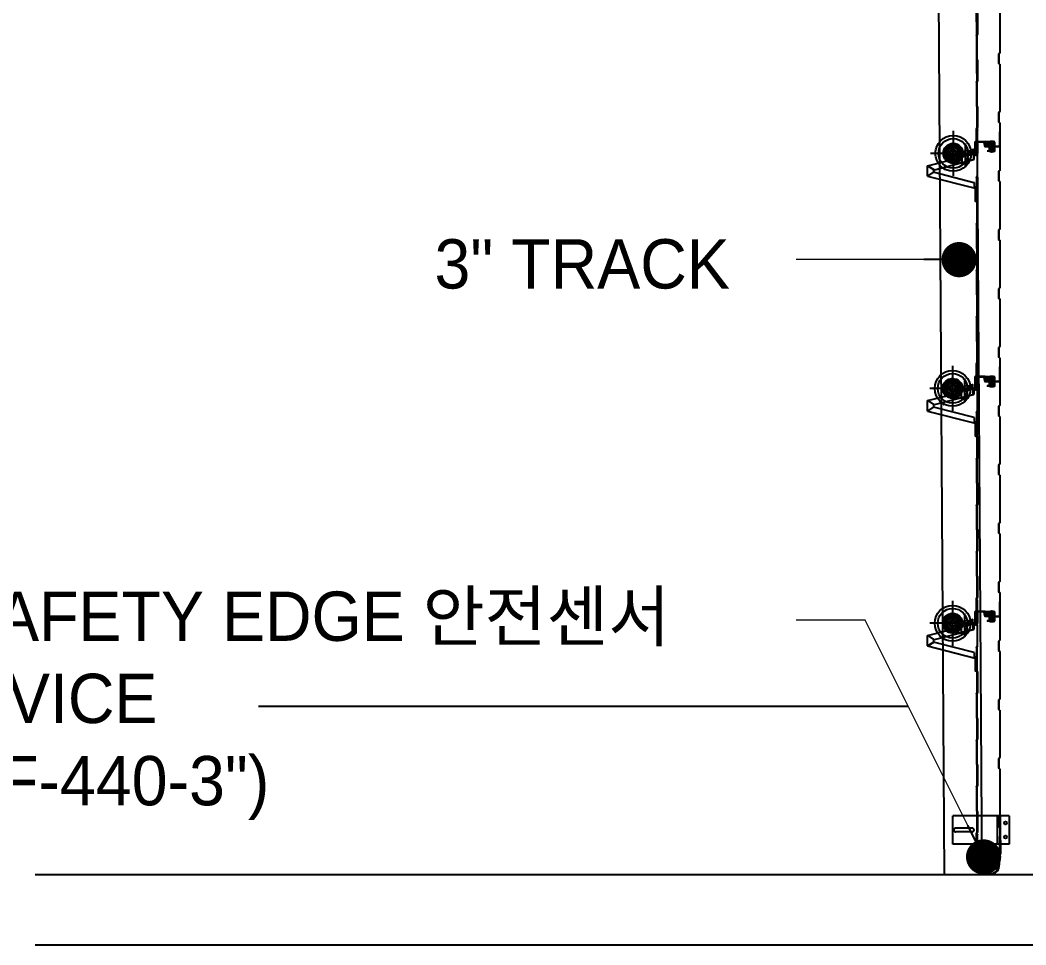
# Model space of a CAD drawing. Header units: millimetres. Extents: x 1448 to 104164, y -19509 to -89.
# Drawn here: x 90426 to 92567, y -10053 to -8084 of the extents above; entities that cross this region are included whole.
import ezdxf

# ---------------------------------------------------------------- set-up
doc = ezdxf.new("R2010")
doc.units = ezdxf.units.MM
doc.header["$LTSCALE"] = 60
doc.header["$MEASUREMENT"] = 0
doc.header["$PDSIZE"] = -10
for name, pattern in [('CEN', [62, 60, -1, 0, -1]), ('CONTIN', [0]), ('HID', [2.5, 1.5, -1])]:
    doc.linetypes.add(name, pattern=pattern)
doc.layers.get('0').update_dxf_attribs({"linetype": 'CONTINUOUS'})
doc.layers.get('Defpoints').update_dxf_attribs({"color": 171, "linetype": 'CONTINUOUS'})
for name, color, linetype in [('(주)하나기공-TEXT', 3, 'CONTINUOUS'), ('1', 1, 'CONTIN'), ('cen', 14, 'CONTINUOUS'), ('CON', 2, 'CONTINUOUS'), ('FIN', 6, 'CONTINUOUS'), ('PANEL', 9, 'CONTINUOUS'), ('WID', 7, 'CONTINUOUS')]:
    doc.layers.add(name, color=color, linetype=linetype)
doc.styles.add('0T-OUT', font='H2GTRE.TTF')
doc.dimstyles.new('MAIN', dxfattribs={"dimtxt": 1.5, "dimasz": 0.5, "dimexe": 1, "dimexo": 2, "dimgap": 1, "dimtad": 1, "dimdec": 0, "dimdsep": 46, "dimlunit": 6, "dimtxsty": '0T-OUT', "dimblk": 'DOT', "dimcen": 2.5, "dimdle": 2, "dimclrd": 256, "dimclre": 256, "dimclrt": 3, "dimadec": 0, "dimazin": 0, "dimtfac": 1, "dimtdec": 0, "dimtix": 1, "dimtmove": 2, "dimatfit": 3, "dimldrblk": 'DOT', "dimfxl": 1, "dimtvp": 1, "dimtolj": 1, "dimtzin": 0, "dimlwd": 0, "dimlwe": 0, "dimarcsym": 0})

# ---------------------------------------------------------------- blocks, each defined once
blk = doc.blocks.new('*X27')
at = {"color": 0}
for p, q in [((112.4, 374.8), (114.5, 376.8)), ((112.4, 374.9), (114.3, 376.8)), ((112.4, 375.1), (114.1, 376.8)), ((112.4, 375.2), (113.9, 376.8)), ((112.4, 375.4), (113.8, 376.8)), ((112.4, 375.6), (113.6, 376.8)), ((112.4, 375.8), (113.4, 376.8)), ((112.4, 376), (113.2, 376.8)), ((112.4, 376.1), (113.1, 376.8)), ((112.4, 376.3), (112.9, 376.8)), ((112.4, 376.5), (112.7, 376.8)), ((112.4, 376.7), (112.5, 376.8)), ((114.4, 374.8), (112.4, 376.8)), ((114.2, 374.8), (112.4, 376.6)), ((114, 374.8), (112.4, 376.4)), ((113.9, 374.8), (112.4, 376.2)), ((113.7, 374.8), (112.4, 376.1)), ((113.5, 374.8), (112.4, 375.9)), ((113.3, 374.8), (112.4, 375.7)), ((113.2, 374.8), (112.4, 375.5)), ((113, 374.8), (112.4, 375.3)), ((112.8, 374.8), (112.4, 375.2)), ((112.6, 374.8), (112.4, 375)), ((112.4, 374.8), (112.4, 374.8)), ((114.6, 374.8), (112.5, 376.8)), ((112.6, 374.8), (114.6, 376.8)), ((114.7, 374.8), (112.7, 376.8)), ((112.8, 374.8), (114.8, 376.8)), ((112.9, 374.8), (115, 376.8)), ((114.9, 374.8), (112.9, 376.8)), ((115.1, 374.8), (113, 376.8)), ((113.1, 374.8), (115.2, 376.8)), ((115.3, 374.8), (113.2, 376.8)), ((113.3, 374.8), (115.3, 376.8)), ((115.4, 374.8), (113.4, 376.8)), ((113.5, 374.8), (115.5, 376.8)), ((115.6, 374.8), (113.6, 376.8)), ((113.7, 374.8), (115.7, 376.8)), ((113.8, 374.8), (115.9, 376.8)), ((115.8, 374.8), (113.8, 376.8)), ((116, 374.8), (113.9, 376.8)), ((114, 374.8), (116.1, 376.8)), ((116.2, 374.8), (114.1, 376.8)), ((114.2, 374.8), (116.2, 376.8)), ((116.3, 374.8), (114.3, 376.8)), ((114.4, 374.8), (116.4, 376.8)), ((114.5, 374.8), (116.6, 376.8)), ((116.5, 374.8), (114.5, 376.8)), ((116.7, 374.8), (114.6, 376.8)), ((114.7, 374.8), (116.8, 376.8)), ((116.9, 374.8), (114.8, 376.8)), ((114.9, 374.8), (116.9, 376.8)), ((117, 374.8), (115, 376.8)), ((115.1, 374.8), (117.1, 376.8)), ((115.2, 374.8), (117.3, 376.8)), ((117.2, 374.8), (115.2, 376.8)), ((117.4, 374.8), (115.3, 376.8)), ((115.4, 374.8), (117.5, 376.8)), ((117.6, 374.8), (115.5, 376.8)), ((115.6, 374.8), (117.6, 376.8)), ((117.7, 374.8), (115.7, 376.8)), ((115.8, 374.8), (117.8, 376.8)), ((117.9, 374.8), (115.9, 376.8)), ((116, 374.8), (118, 376.8)), ((116.1, 374.8), (118.2, 376.8)), ((118.1, 374.8), (116.1, 376.8)), ((118.3, 374.8), (116.2, 376.8)), ((116.3, 374.8), (118.4, 376.8)), ((118.5, 374.8), (116.4, 376.8)), ((116.5, 374.8), (118.5, 376.8)), ((118.6, 374.8), (116.6, 376.8)), ((116.7, 374.8), (118.7, 376.8)), ((116.8, 374.8), (118.9, 376.8)), ((118.8, 374.8), (116.8, 376.8)), ((119, 374.8), (116.9, 376.8)), ((117, 374.8), (119.1, 376.8)), ((119.2, 374.8), (117.1, 376.8)), ((117.2, 374.8), (119.2, 376.8)), ((119.3, 374.8), (117.3, 376.8)), ((117.4, 374.8), (119.4, 376.8)), ((117.5, 374.8), (119.6, 376.8)), ((119.5, 374.8), (117.5, 376.8)), ((119.7, 374.8), (117.6, 376.8)), ((117.7, 374.8), (119.8, 376.8)), ((119.9, 374.8), (117.8, 376.8)), ((117.9, 374.8), (119.9, 376.8)), ((120, 374.8), (118, 376.8)), ((118.1, 374.8), (120.1, 376.8)), ((118.2, 374.8), (120.3, 376.8)), ((120.2, 374.8), (118.2, 376.8)), ((120.4, 374.8), (118.3, 376.8)), ((118.4, 374.8), (120.5, 376.8)), ((120.6, 374.8), (118.5, 376.8)), ((118.6, 374.8), (120.7, 376.8)), ((120.8, 374.8), (118.7, 376.8)), ((118.8, 374.8), (120.8, 376.8)), ((120.9, 374.8), (118.9, 376.8)), ((119, 374.8), (121, 376.8)), ((119.1, 374.8), (121.2, 376.8)), ((121.1, 374.8), (119.1, 376.8)), ((121.3, 374.8), (119.2, 376.8)), ((119.3, 374.8), (121.4, 376.8)), ((121.5, 374.8), (119.4, 376.8)), ((119.5, 374.8), (121.5, 376.8)), ((121.6, 374.8), (119.6, 376.8)), ((119.7, 374.8), (121.7, 376.8)), ((119.8, 374.8), (121.9, 376.8)), ((121.8, 374.8), (119.8, 376.8)), ((122, 374.8), (119.9, 376.8)), ((120, 374.8), (122.1, 376.8)), ((122.2, 374.8), (120.1, 376.8)), ((120.2, 374.8), (122.2, 376.8)), ((122.3, 374.8), (120.3, 376.8)), ((120.4, 374.8), (122.4, 376.8)), ((120.5, 374.8), (122.6, 376.8)), ((122.5, 374.8), (120.5, 376.8)), ((122.7, 374.8), (120.6, 376.8)), ((120.7, 374.8), (122.8, 376.8)), ((122.9, 374.8), (120.8, 376.8)), ((120.9, 374.8), (123, 376.8)), ((123.1, 374.8), (121, 376.8)), ((121.1, 374.8), (123.1, 376.8)), ((123.2, 374.8), (121.2, 376.8)), ((121.3, 374.8), (123.3, 376.8)), ((121.4, 374.8), (123.5, 376.8)), ((123.4, 374.8), (121.4, 376.8)), ((123.6, 374.8), (121.5, 376.8)), ((121.6, 374.8), (123.7, 376.8)), ((123.8, 374.8), (121.7, 376.8)), ((121.8, 374.8), (123.8, 376.8)), ((123.9, 374.8), (121.9, 376.8)), ((122, 374.8), (124, 376.8)), ((122.1, 374.8), (124.2, 376.8)), ((124.1, 374.8), (122.1, 376.8)), ((124.3, 374.8), (122.2, 376.8)), ((122.3, 374.8), (124.4, 376.8)), ((124.5, 374.8), (122.4, 376.8)), ((122.5, 374.8), (124.5, 376.8)), ((124.6, 374.8), (122.6, 376.8)), ((122.7, 374.8), (124.7, 376.8)), ((122.8, 374.8), (124.9, 376.8)), ((124.8, 374.8), (122.8, 376.8)), ((125, 374.8), (122.9, 376.8)), ((123, 374.8), (125.1, 376.8)), ((125.2, 374.8), (123.1, 376.8)), ((123.2, 374.8), (125.2, 376.8)), ((125.3, 374.8), (123.3, 376.8)), ((123.4, 374.8), (125.4, 376.8)), ((125.5, 374.8), (123.5, 376.8)), ((123.6, 374.8), (125.6, 376.8)), ((123.7, 374.8), (125.8, 376.8)), ((125.7, 374.8), (123.7, 376.8)), ((125.9, 374.8), (123.8, 376.8)), ((123.9, 374.8), (126, 376.8)), ((126.1, 374.8), (124, 376.8)), ((124.1, 374.8), (126.1, 376.8)), ((126.2, 374.8), (124.2, 376.8)), ((124.3, 374.8), (126.3, 376.8)), ((124.4, 374.8), (126.5, 376.8)), ((126.4, 374.8), (124.4, 376.8)), ((126.6, 374.8), (124.5, 376.8)), ((124.6, 374.8), (126.7, 376.8)), ((126.8, 374.8), (124.7, 376.8)), ((124.8, 374.8), (126.8, 376.8)), ((126.9, 374.8), (124.9, 376.8)), ((125, 374.8), (127, 376.8)), ((125.1, 374.8), (127.2, 376.8)), ((127.1, 374.8), (125.1, 376.8)), ((127.3, 374.8), (125.2, 376.8)), ((125.3, 374.8), (127.4, 376.8)), ((127.5, 374.8), (125.4, 376.8)), ((125.5, 374.8), (127.5, 376.8)), ((127.6, 374.8), (125.6, 376.8)), ((125.7, 374.8), (127.7, 376.8)), ((127.8, 374.8), (125.8, 376.8)), ((125.9, 374.8), (127.9, 376.8)), ((126, 374.8), (128.1, 376.8)), ((128, 374.8), (126, 376.8)), ((128.2, 374.8), (126.1, 376.8)), ((126.2, 374.8), (128.3, 376.8)), ((128.4, 374.8), (126.3, 376.8)), ((126.4, 374.8), (128.4, 376.8)), ((128.5, 374.8), (126.5, 376.8)), ((126.6, 374.8), (128.6, 376.8)), ((126.7, 374.8), (128.8, 376.8)), ((128.7, 374.8), (126.7, 376.8)), ((128.9, 374.8), (126.8, 376.8)), ((126.9, 374.8), (129, 376.8)), ((129.1, 374.8), (127, 376.8)), ((127.1, 374.8), (129.1, 376.8)), ((129.2, 374.8), (127.2, 376.8)), ((127.3, 374.8), (129.3, 376.8)), ((127.4, 374.8), (129.5, 376.8)), ((129.4, 374.8), (127.4, 376.8)), ((129.6, 374.8), (127.5, 376.8)), ((127.6, 374.8), (129.7, 376.8)), ((129.8, 374.8), (127.7, 376.8)), ((127.8, 374.8), (129.8, 376.8)), ((129.9, 374.8), (127.9, 376.8)), ((128, 374.8), (130, 376.8)), ((128.1, 374.8), (130.2, 376.8)), ((130.1, 374.8), (128.1, 376.8)), ((130.3, 374.8), (128.2, 376.8)), ((128.3, 374.8), (130.4, 376.8)), ((130.5, 374.8), (128.4, 376.8)), ((128.5, 374.8), (130.6, 376.8)), ((130.7, 374.8), (128.6, 376.8)), ((128.7, 374.8), (130.7, 376.8)), ((130.8, 374.8), (128.8, 376.8)), ((128.9, 374.8), (130.9, 376.8)), ((129, 374.8), (131.1, 376.8)), ((131, 374.8), (129, 376.8)), ((131.2, 374.8), (129.1, 376.8)), ((129.2, 374.8), (131.3, 376.8)), ((131.4, 374.8), (129.3, 376.8)), ((129.4, 374.8), (131.4, 376.8)), ((131.5, 374.8), (129.5, 376.8)), ((129.6, 374.8), (131.6, 376.8)), ((129.7, 374.8), (131.8, 376.8)), ((131.7, 374.8), (129.7, 376.8)), ((131.9, 374.8), (129.8, 376.8)), ((129.9, 374.8), (132, 376.8)), ((132.1, 374.8), (130, 376.8)), ((130.1, 374.8), (132.1, 376.8)), ((132.2, 374.8), (130.2, 376.8)), ((130.3, 374.8), (132.3, 376.8)), ((130.4, 374.8), (132.5, 376.8)), ((132.4, 374.8), (130.4, 376.8)), ((132.6, 374.8), (130.5, 376.8)), ((130.6, 374.8), (132.7, 376.8)), ((132.8, 374.8), (130.7, 376.8)), ((130.8, 374.8), (132.9, 376.8)), ((133, 374.8), (130.9, 376.8)), ((131, 374.8), (133, 376.8)), ((133.1, 374.8), (131.1, 376.8)), ((131.2, 374.8), (133.2, 376.8)), ((131.3, 374.8), (133.4, 376.8)), ((133.3, 374.8), (131.3, 376.8)), ((133.5, 374.8), (131.4, 376.8)), ((131.5, 374.8), (133.6, 376.8)), ((133.7, 374.8), (131.6, 376.8)), ((131.7, 374.8), (133.7, 376.8)), ((133.8, 374.8), (131.8, 376.8)), ((131.9, 374.8), (133.9, 376.8)), ((132, 374.8), (134.1, 376.8)), ((134, 374.8), (132, 376.8)), ((134.2, 374.8), (132.1, 376.8)), ((132.2, 374.8), (134.3, 376.8)), ((134.4, 374.8), (132.3, 376.8)), ((132.4, 374.8), (134.4, 376.8)), ((134.5, 374.8), (132.5, 376.8)), ((132.6, 374.8), (134.6, 376.8)), ((132.7, 374.8), (134.8, 376.8)), ((134.7, 374.8), (132.7, 376.8)), ((134.9, 374.8), (132.8, 376.8)), ((132.9, 374.8), (135, 376.8)), ((135.1, 374.8), (133, 376.8)), ((133.1, 374.8), (135.1, 376.8)), ((135.2, 374.8), (133.2, 376.8)), ((133.3, 374.8), (135.3, 376.8)), ((135.4, 374.8), (133.4, 376.8)), ((133.5, 374.8), (135.5, 376.8)), ((133.6, 374.8), (135.7, 376.8)), ((135.6, 374.8), (133.6, 376.8)), ((135.8, 374.8), (133.7, 376.8)), ((133.8, 374.8), (135.9, 376.8)), ((136, 374.8), (133.9, 376.8)), ((134, 374.8), (136, 376.8)), ((136.1, 374.8), (134.1, 376.8)), ((134.2, 374.8), (136.2, 376.8)), ((134.3, 374.8), (136.4, 376.8)), ((136.3, 374.8), (134.3, 376.8)), ((136.5, 374.8), (134.4, 376.8)), ((134.5, 374.8), (136.6, 376.8)), ((136.7, 374.8), (134.6, 376.8)), ((134.7, 374.8), (136.7, 376.8)), ((136.8, 374.8), (134.8, 376.8)), ((134.9, 374.8), (136.9, 376.8)), ((136.9, 374.9), (135, 376.8)), ((135, 374.8), (136.9, 376.6)), ((136.9, 375.1), (135.1, 376.8)), ((135.2, 374.8), (136.9, 376.4)), ((136.9, 375.2), (135.3, 376.8)), ((135.4, 374.8), (136.9, 376.2)), ((136.9, 375.4), (135.5, 376.8)), ((135.6, 374.8), (136.9, 376.1)), ((136.9, 375.6), (135.7, 376.8)), ((135.8, 374.8), (136.9, 375.9)), ((136.9, 375.8), (135.9, 376.8)), ((135.9, 374.8), (136.9, 375.7)), ((136.9, 375.9), (136, 376.8)), ((136.1, 374.8), (136.9, 375.5)), ((136.9, 376.1), (136.2, 376.8)), ((136.3, 374.8), (136.9, 375.4)), ((136.9, 376.3), (136.4, 376.8)), ((136.5, 374.8), (136.9, 375.2)), ((136.9, 376.5), (136.6, 376.8)), ((136.6, 374.8), (136.9, 375)), ((136.9, 376.7), (136.7, 376.8)), ((136.8, 374.8), (136.9, 374.8))]:
    blk.add_line(p, q, dxfattribs=at)
blk = doc.blocks.new('*X26')
at = {"color": 0}
for p, q in [((586.9, 374.9), (588.8, 376.8)), ((586.9, 375.1), (588.6, 376.8)), ((586.9, 375.3), (588.4, 376.8)), ((586.9, 375.5), (588.2, 376.8)), ((586.9, 375.6), (588.1, 376.8)), ((586.9, 375.8), (587.9, 376.8)), ((586.9, 376), (587.7, 376.8)), ((586.9, 376.2), (587.5, 376.8)), ((586.9, 376.3), (587.3, 376.8)), ((586.9, 376.5), (587.2, 376.8)), ((586.9, 376.7), (587, 376.8)), ((588.9, 374.8), (586.9, 376.7)), ((588.7, 374.8), (586.9, 376.6)), ((588.5, 374.8), (586.9, 376.4)), ((588.3, 374.8), (586.9, 376.2)), ((588.2, 374.8), (586.9, 376)), ((588, 374.8), (586.9, 375.8)), ((587.8, 374.8), (586.9, 375.7)), ((587.6, 374.8), (586.9, 375.5)), ((587.4, 374.8), (586.9, 375.3)), ((587.3, 374.8), (586.9, 375.1)), ((587.1, 374.8), (586.9, 375)), ((586.9, 374.8), (586.9, 374.8)), ((589, 374.8), (587, 376.8)), ((587.1, 374.8), (589.1, 376.8)), ((587.2, 374.8), (589.3, 376.8)), ((589.2, 374.8), (587.2, 376.8)), ((589.4, 374.8), (587.3, 376.8)), ((587.4, 374.8), (589.5, 376.8)), ((589.6, 374.8), (587.5, 376.8)), ((587.6, 374.8), (589.6, 376.8)), ((589.7, 374.8), (587.7, 376.8)), ((587.8, 374.8), (589.8, 376.8)), ((587.9, 374.8), (590, 376.8)), ((589.9, 374.8), (587.9, 376.8)), ((590.1, 374.8), (588, 376.8)), ((588.1, 374.8), (590.2, 376.8)), ((590.3, 374.8), (588.2, 376.8)), ((588.3, 374.8), (590.3, 376.8)), ((590.4, 374.8), (588.4, 376.8)), ((588.5, 374.8), (590.5, 376.8)), ((590.6, 374.8), (588.6, 376.8)), ((588.7, 374.8), (590.7, 376.8)), ((588.8, 374.8), (590.9, 376.8)), ((590.8, 374.8), (588.8, 376.8)), ((591, 374.8), (588.9, 376.8)), ((589, 374.8), (591.1, 376.8)), ((591.2, 374.8), (589.1, 376.8)), ((589.2, 374.8), (591.2, 376.8)), ((591.3, 374.8), (589.3, 376.8)), ((589.4, 374.8), (591.4, 376.8)), ((589.5, 374.8), (591.6, 376.8)), ((591.5, 374.8), (589.5, 376.8)), ((591.7, 374.8), (589.6, 376.8)), ((589.7, 374.8), (591.8, 376.8)), ((591.9, 374.8), (589.8, 376.8)), ((589.9, 374.8), (591.9, 376.8)), ((592, 374.8), (590, 376.8)), ((590.1, 374.8), (592.1, 376.8)), ((590.2, 374.8), (592.3, 376.8)), ((592.2, 374.8), (590.2, 376.8)), ((592.4, 374.8), (590.3, 376.8)), ((590.4, 374.8), (592.5, 376.8)), ((592.6, 374.8), (590.5, 376.8)), ((590.6, 374.8), (592.6, 376.8)), ((592.7, 374.8), (590.7, 376.8)), ((590.8, 374.8), (592.8, 376.8)), ((592.9, 374.8), (590.9, 376.8)), ((591, 374.8), (593, 376.8)), ((591.1, 374.8), (593.2, 376.8)), ((593.1, 374.8), (591.1, 376.8)), ((593.3, 374.8), (591.2, 376.8)), ((591.3, 374.8), (593.4, 376.8)), ((593.5, 374.8), (591.4, 376.8)), ((591.5, 374.8), (593.5, 376.8)), ((593.6, 374.8), (591.6, 376.8)), ((591.7, 374.8), (593.7, 376.8)), ((591.8, 374.8), (593.9, 376.8)), ((593.8, 374.8), (591.8, 376.8)), ((594, 374.8), (591.9, 376.8)), ((592, 374.8), (594.1, 376.8)), ((594.2, 374.8), (592.1, 376.8)), ((592.2, 374.8), (594.2, 376.8)), ((594.3, 374.8), (592.3, 376.8)), ((592.4, 374.8), (594.4, 376.8)), ((592.5, 374.8), (594.6, 376.8)), ((594.5, 374.8), (592.5, 376.8)), ((594.7, 374.8), (592.6, 376.8)), ((592.7, 374.8), (594.8, 376.8)), ((594.9, 374.8), (592.8, 376.8)), ((592.9, 374.8), (594.9, 376.8)), ((595, 374.8), (593, 376.8)), ((593.1, 374.8), (595.1, 376.8)), ((593.2, 374.8), (595.3, 376.8)), ((595.2, 374.8), (593.2, 376.8)), ((595.4, 374.8), (593.3, 376.8)), ((593.4, 374.8), (595.5, 376.8)), ((595.6, 374.8), (593.5, 376.8)), ((593.6, 374.8), (595.7, 376.8)), ((595.8, 374.8), (593.7, 376.8)), ((593.8, 374.8), (595.8, 376.8)), ((595.9, 374.8), (593.9, 376.8)), ((594, 374.8), (596, 376.8)), ((594.1, 374.8), (596.2, 376.8)), ((596.1, 374.8), (594.1, 376.8)), ((596.3, 374.8), (594.2, 376.8)), ((594.3, 374.8), (596.4, 376.8)), ((596.5, 374.8), (594.4, 376.8)), ((594.5, 374.8), (596.5, 376.8)), ((596.6, 374.8), (594.6, 376.8)), ((594.7, 374.8), (596.7, 376.8)), ((594.8, 374.8), (596.9, 376.8)), ((596.8, 374.8), (594.8, 376.8)), ((597, 374.8), (594.9, 376.8)), ((595, 374.8), (597.1, 376.8)), ((597.2, 374.8), (595.1, 376.8)), ((595.2, 374.8), (597.2, 376.8)), ((597.3, 374.8), (595.3, 376.8)), ((595.4, 374.8), (597.4, 376.8)), ((595.5, 374.8), (597.6, 376.8)), ((597.5, 374.8), (595.5, 376.8)), ((597.7, 374.8), (595.6, 376.8)), ((595.7, 374.8), (597.8, 376.8)), ((597.9, 374.8), (595.8, 376.8)), ((595.9, 374.8), (598, 376.8)), ((598, 374.8), (596, 376.8)), ((596.1, 374.8), (598.1, 376.8)), ((598.2, 374.8), (596.2, 376.8)), ((596.3, 374.8), (598.3, 376.8)), ((596.4, 374.8), (598.5, 376.8)), ((598.4, 374.8), (596.4, 376.8)), ((598.6, 374.8), (596.5, 376.8)), ((596.6, 374.8), (598.7, 376.8)), ((598.8, 374.8), (596.7, 376.8)), ((596.8, 374.8), (598.8, 376.8)), ((598.9, 374.8), (596.9, 376.8)), ((597, 374.8), (599, 376.8)), ((597.1, 374.8), (599.2, 376.8)), ((599.1, 374.8), (597.1, 376.8)), ((599.3, 374.8), (597.2, 376.8)), ((597.3, 374.8), (599.4, 376.8)), ((599.5, 374.8), (597.4, 376.8)), ((597.5, 374.8), (599.5, 376.8)), ((599.6, 374.8), (597.6, 376.8)), ((597.7, 374.8), (599.7, 376.8)), ((597.8, 374.8), (599.9, 376.8)), ((599.8, 374.8), (597.8, 376.8)), ((600, 374.8), (597.9, 376.8)), ((598, 374.8), (600.1, 376.8)), ((600.2, 374.8), (598.1, 376.8)), ((598.2, 374.8), (600.2, 376.8)), ((600.3, 374.8), (598.3, 376.8)), ((598.4, 374.8), (600.4, 376.8)), ((600.5, 374.8), (598.5, 376.8)), ((598.6, 374.8), (600.6, 376.8)), ((598.7, 374.8), (600.8, 376.8)), ((600.7, 374.8), (598.7, 376.8)), ((600.9, 374.8), (598.8, 376.8)), ((598.9, 374.8), (601, 376.8)), ((601.1, 374.8), (599, 376.8)), ((599.1, 374.8), (601.1, 376.8)), ((601.2, 374.8), (599.2, 376.8)), ((599.3, 374.8), (601.3, 376.8)), ((599.4, 374.8), (601.5, 376.8)), ((601.4, 374.8), (599.4, 376.8)), ((601.6, 374.8), (599.5, 376.8)), ((599.6, 374.8), (601.7, 376.8)), ((601.8, 374.8), (599.7, 376.8)), ((599.8, 374.8), (601.8, 376.8)), ((601.9, 374.8), (599.9, 376.8)), ((600, 374.8), (602, 376.8)), ((600.1, 374.8), (602.2, 376.8)), ((602.1, 374.8), (600.1, 376.8)), ((602.3, 374.8), (600.2, 376.8)), ((600.3, 374.8), (602.4, 376.8)), ((602.5, 374.8), (600.4, 376.8)), ((600.5, 374.8), (602.5, 376.8)), ((602.6, 374.8), (600.6, 376.8)), ((600.7, 374.8), (602.7, 376.8)), ((600.8, 374.8), (602.9, 376.8)), ((602.8, 374.8), (600.8, 376.8)), ((603, 374.8), (600.9, 376.8)), ((601, 374.8), (603.1, 376.8)), ((603.2, 374.8), (601.1, 376.8)), ((601.2, 374.8), (603.3, 376.8)), ((603.4, 374.8), (601.3, 376.8)), ((601.4, 374.8), (603.4, 376.8)), ((603.5, 374.8), (601.5, 376.8)), ((601.6, 374.8), (603.6, 376.8)), ((601.7, 374.8), (603.8, 376.8)), ((603.7, 374.8), (601.7, 376.8)), ((603.9, 374.8), (601.8, 376.8)), ((601.9, 374.8), (604, 376.8)), ((604.1, 374.8), (602, 376.8)), ((602.1, 374.8), (604.1, 376.8)), ((604.2, 374.8), (602.2, 376.8)), ((602.3, 374.8), (604.3, 376.8)), ((602.4, 374.8), (604.5, 376.8)), ((604.4, 374.8), (602.4, 376.8)), ((604.6, 374.8), (602.5, 376.8)), ((602.6, 374.8), (604.7, 376.8)), ((604.8, 374.8), (602.7, 376.8)), ((602.8, 374.8), (604.8, 376.8)), ((604.9, 374.8), (602.9, 376.8)), ((603, 374.8), (605, 376.8)), ((603.1, 374.8), (605.2, 376.8)), ((605.1, 374.8), (603.1, 376.8)), ((605.3, 374.8), (603.2, 376.8)), ((603.3, 374.8), (605.4, 376.8)), ((605.5, 374.8), (603.4, 376.8)), ((603.5, 374.8), (605.6, 376.8)), ((605.7, 374.8), (603.6, 376.8)), ((603.7, 374.8), (605.7, 376.8)), ((605.8, 374.8), (603.8, 376.8)), ((603.9, 374.8), (605.9, 376.8)), ((604, 374.8), (606.1, 376.8)), ((606, 374.8), (604, 376.8)), ((606.2, 374.8), (604.1, 376.8)), ((604.2, 374.8), (606.3, 376.8)), ((606.4, 374.8), (604.3, 376.8)), ((604.4, 374.8), (606.4, 376.8)), ((606.5, 374.8), (604.5, 376.8)), ((604.6, 374.8), (606.6, 376.8)), ((604.7, 374.8), (606.8, 376.8)), ((606.7, 374.8), (604.7, 376.8)), ((606.9, 374.8), (604.8, 376.8)), ((604.9, 374.8), (607, 376.8)), ((607.1, 374.8), (605, 376.8)), ((605.1, 374.8), (607.1, 376.8)), ((607.2, 374.8), (605.2, 376.8)), ((605.3, 374.8), (607.3, 376.8)), ((605.4, 374.8), (607.5, 376.8)), ((607.4, 374.8), (605.4, 376.8)), ((607.6, 374.8), (605.5, 376.8)), ((605.6, 374.8), (607.7, 376.8)), ((607.8, 374.8), (605.7, 376.8)), ((605.8, 374.8), (607.8, 376.8)), ((607.9, 374.8), (605.9, 376.8)), ((606, 374.8), (608, 376.8)), ((608.1, 374.8), (606.1, 376.8)), ((606.2, 374.8), (608.2, 376.8)), ((606.3, 374.8), (608.4, 376.8)), ((608.3, 374.8), (606.3, 376.8)), ((608.5, 374.8), (606.4, 376.8)), ((606.5, 374.8), (608.6, 376.8)), ((608.7, 374.8), (606.6, 376.8)), ((606.7, 374.8), (608.7, 376.8)), ((608.8, 374.8), (606.8, 376.8)), ((606.9, 374.8), (608.9, 376.8)), ((607, 374.8), (609.1, 376.8)), ((609, 374.8), (607, 376.8)), ((609.2, 374.8), (607.1, 376.8)), ((607.2, 374.8), (609.3, 376.8)), ((609.4, 374.8), (607.3, 376.8)), ((607.4, 374.8), (609.4, 376.8)), ((609.5, 374.8), (607.5, 376.8)), ((607.6, 374.8), (609.6, 376.8)), ((607.7, 374.8), (609.8, 376.8)), ((609.7, 374.8), (607.7, 376.8)), ((609.9, 374.8), (607.8, 376.8)), ((607.9, 374.8), (610, 376.8)), ((610.1, 374.8), (608, 376.8)), ((608.1, 374.8), (610.1, 376.8)), ((610.2, 374.8), (608.2, 376.8)), ((608.3, 374.8), (610.3, 376.8)), ((610.4, 374.8), (608.4, 376.8)), ((608.5, 374.8), (610.5, 376.8)), ((608.6, 374.8), (610.7, 376.8)), ((610.6, 374.8), (608.6, 376.8)), ((610.8, 374.8), (608.7, 376.8)), ((608.8, 374.8), (610.9, 376.8)), ((611, 374.8), (608.9, 376.8)), ((609, 374.8), (611, 376.8)), ((611.1, 374.8), (609.1, 376.8)), ((609.2, 374.8), (611.2, 376.8)), ((611.3, 374.8), (609.3, 376.8)), ((611.4, 374.9), (609.4, 376.8)), ((609.5, 374.8), (611.4, 376.6)), ((611.4, 375), (609.6, 376.8)), ((609.7, 374.8), (611.4, 376.4)), ((611.4, 375.2), (609.8, 376.8)), ((609.9, 374.8), (611.4, 376.3)), ((611.4, 375.4), (610, 376.8)), ((610, 374.8), (611.4, 376.1)), ((611.4, 375.6), (610.1, 376.8)), ((610.2, 374.8), (611.4, 375.9)), ((611.4, 375.7), (610.3, 376.8)), ((610.4, 374.8), (611.4, 375.7)), ((611.4, 375.9), (610.5, 376.8)), ((610.6, 374.8), (611.4, 375.6)), ((611.4, 376.1), (610.7, 376.8)), ((610.7, 374.8), (611.4, 375.4)), ((611.4, 376.3), (610.8, 376.8)), ((610.9, 374.8), (611.4, 375.2)), ((611.4, 376.4), (611, 376.8)), ((611.1, 374.8), (611.4, 375)), ((611.4, 376.6), (611.2, 376.8)), ((611.3, 374.8), (611.4, 374.9))]:
    blk.add_line(p, q, dxfattribs=at)
blk = doc.blocks.new('OHD-550-S')
at = {"ltscale": 0.3}
h = blk.add_hatch(color=256, dxfattribs=at)
h.paths.add_polyline_path([(-7.8, -10), (-7.3, -10), (-7.3, -10.5, -0.183952), (-18.3, -10.5), (-18.3, -10), (-17.8, -10), (-17.8, 0), (-18.3, 0, -0.183952), (-7.3, 0), (-7.8, 0)])
h.paths.add_polyline_path([(-9.8, -4), (-9.8, -1.5, 0.353166), (-10, -1.3, 0.106822), (-15.7, -1.3, 0.353165), (-15.8, -1.5), (-15.8, -4, 0.414214), (-15.6, -4.2), (-10, -4.2, 0.414214)], flags=16)
h.paths.add_polyline_path([(-10, -6.2), (-15.6, -6.2, 0.414214), (-15.8, -6.4), (-15.8, -9, 0.353167), (-15.7, -9.2, 0.106822), (-10, -9.2, 0.353167), (-9.8, -9), (-9.8, -6.4, 0.414214)], flags=16)
h = blk.add_hatch(color=256, dxfattribs=at)
h.paths.add_polyline_path([(-7.8, -500), (-7.3, -500, -0.183952), (-18.3, -500), (-17.8, -500), (-17.8, -490), (-18.3, -490), (-18.3, -489.5, -0.183952), (-7.3, -489.5), (-7.3, -490), (-7.8, -490)])
h.paths.add_polyline_path([(-9.8, -495.9, 0.414214), (-10, -495.8), (-15.6, -495.8, 0.414214), (-15.8, -495.9), (-15.8, -498.5, 0.353166), (-15.7, -498.7, 0.106822), (-10, -498.7, 0.353167), (-9.8, -498.5)], flags=16)
h.paths.add_polyline_path([(-9.8, -493.5), (-9.8, -491, 0.353166), (-10, -490.8, 0.106822), (-15.7, -490.8, 0.353167), (-15.8, -491), (-15.8, -493.5, 0.414214), (-15.6, -493.8), (-10, -493.8, 0.414214)], flags=16)
h = blk.add_hatch(color=256, dxfattribs=at)
h.paths.add_polyline_path([(-4.5, -491), (-3.6, -490.9), (1.6, -491.4, -0.151824), (3.1, -492.7, -0.386669), (2.9, -496.4, -0.178134), (1.2, -496.4, -0.298755), (0.8, -492.4, 0.584984), (0.6, -492), (-2.2, -491.8, 0.709673), (-2.3, -492, -1.396457), (-7.3, -494.2), (-7.3, -493.7, -0.389014)])
h.paths.add_polyline_path([(1.6, -495.9, -0.329487), (1.6, -492.2, -0.09197), (2.6, -493, -0.386814), (2.5, -495.9, -0.102245)], flags=16)
for p, q in [((-17.8, -10), (-17.8, 0)), ((-17.8, 0), (-17.8, -10)), ((-17.8, 0), (-17.8, -10)), ((-17.8, -10), (-17.8, 0)), ((-7.8, -10), (-7.8, 0)), ((-7.8, 0), (-7.8, -10)), ((-7.8, 0), (-7.8, -10)), ((-7.8, -10), (-7.8, 0)), ((17.6, 9.5), (17.6, -15)), ((-17.8, -10), (-18.3, -10)), ((-17.8, -8), (-17.8, -2)), ((-7.8, -8), (-7.8, -2)), ((17.6, -15), (19.7, -15)), ((-29.8, -500), (-29.8, -468.8)), ((17.6, -489), (17.6, -464.5)), ((17.6, -464.5), (19.7, -464.5)), ((-18.3, -499.5), (-18.3, -490)), ((-17.8, -490), (-18.3, -490)), ((-17.8, -490), (-18.3, -490)), ((-17.8, -490), (-17.8, -500)), ((-17.8, -499), (-17.8, -490)), ((-17.8, -490), (-17.8, -499)), ((-17.8, -490), (-17.8, -499)), ((-17.8, -499), (-17.8, -490)), ((-17.8, -498), (-17.8, -492)), ((-7.8, -500), (-7.8, -490)), ((-7.8, -498), (-7.8, -492))]:
    blk.add_line(p, q)
at = {"layer": 'Defpoints', "color": 0, "linetype": 'ByBlock'}
for p in [(20.2, -170), (22.2, -170)]:
    blk.add_point(p, dxfattribs=at)
at = {"layer": 'PANEL'}
for p, q in [((-29.8, 0), (-29.8, -50.6)), ((-29.8, 0), (-17.8, 0)), ((-7.8, 0), (2.2, 0)), ((4.2, 10), (2.2, 0)), ((4.6, 9.5), (2.6, -0.5)), ((4.2, 10), (20.2, 10)), ((4.6, 9.5), (19.7, 9.5)), ((19.7, 9.5), (19.7, -17.2)), ((20.2, 10), (20.2, -17.5)), ((-29.3, -0.5), (-29.3, -50.2)), ((-29.3, -0.5), (-18.3, -0.5)), ((-18.3, -0.5), (-18.3, -10)), ((-7.8, -10), (-2.8, -10)), ((-7.3, -0.5), (2.6, -0.5)), ((-7.3, -0.5), (-7.3, -9.5)), ((-7.3, -9.5), (-2.8, -9.5)), ((-2.8, -9.5), (-2.8, -10)), ((19.7, -17.2), (18.2, -20.4)), ((18.2, -63.6), (18.2, -20.4)), ((20.2, -17.6), (18.7, -20.8)), ((18.7, -20.8), (18.7, -63.2)), ((-29.8, -50.6), (-27.3, -52.8)), ((-29.3, -50.2), (-26.8, -52.5)), ((-27.3, -52.8), (-27.3, -72.2)), ((-26.8, -52.5), (-26.8, -72.5)), ((19.7, -67.1), (18.2, -63.6)), ((20.2, -66.8), (18.7, -63.2)), ((-29.8, -74.4), (-27.3, -72.2)), ((-29.8, -74.4), (-29.8, -175.6)), ((-29.3, -74.8), (-26.8, -72.5)), ((-29.3, -74.8), (-29.3, -175.2)), ((19.7, -67.1), (19.7, -115.9)), ((20.2, -66.8), (20.2, -116.2)), ((19.7, -115.9), (18.2, -119.4)), ((18.2, -119.4), (18.2, -162.6)), ((20.2, -116.2), (18.7, -119.8)), ((18.7, -162.2), (18.7, -119.8)), ((19.7, -166.1), (18.2, -162.6)), ((20.2, -165.8), (18.7, -162.2)), ((19.7, -166.1), (19.7, -214.9)), ((20.2, -165.8), (20.2, -215.2)), ((-29.8, -175.6), (-27.3, -177.8)), ((-29.3, -175.2), (-26.8, -177.5)), ((-27.3, -177.8), (-27.3, -197.2)), ((-26.8, -177.5), (-26.8, -197.5)), ((-29.8, -199.4), (-27.3, -197.2)), ((-29.8, -199.4), (-29.8, -300.6)), ((-29.3, -199.8), (-26.8, -197.5)), ((-29.3, -199.8), (-29.3, -300.2)), ((19.7, -214.9), (18.2, -218.4)), ((18.2, -218.4), (18.2, -261.6)), ((20.2, -215.2), (18.7, -218.8)), ((18.7, -261.2), (18.7, -218.8)), ((19.7, -265.1), (18.2, -261.6)), ((20.2, -264.8), (18.7, -261.2)), ((19.7, -265.1), (19.7, -313.9)), ((20.2, -264.8), (20.2, -314.2)), ((-29.8, -300.6), (-27.3, -302.8)), ((-29.3, -300.2), (-26.8, -302.5)), ((-27.3, -302.8), (-27.3, -322.2)), ((-26.8, -302.5), (-26.8, -322.5)), ((19.7, -313.9), (18.2, -317.4)), ((18.2, -317.4), (18.2, -360.6)), ((20.2, -314.2), (18.7, -317.8)), ((18.7, -360.2), (18.7, -317.8)), ((-29.8, -324.4), (-27.3, -322.2)), ((-29.8, -324.4), (-29.8, -425.6)), ((-29.3, -324.8), (-26.8, -322.5)), ((-29.3, -324.8), (-29.3, -425.2)), ((19.7, -364.1), (18.2, -360.6)), ((20.2, -363.8), (18.7, -360.2)), ((20.2, -363.8), (20.2, -413.2)), ((19.7, -364.1), (19.7, -412.9)), ((-29.8, -425.6), (-27.3, -427.8)), ((-29.3, -425.2), (-26.8, -427.5)), ((-27.3, -427.8), (-27.3, -447.2)), ((-26.8, -427.5), (-26.8, -447.5)), ((19.7, -412.9), (18.2, -416.4)), ((18.2, -416.4), (18.2, -459.6)), ((20.2, -413.2), (18.7, -416.8)), ((18.7, -459.2), (18.7, -416.8)), ((-29.8, -449.4), (-27.3, -447.2)), ((-29.8, -449.4), (-29.8, -500)), ((-29.3, -449.8), (-26.8, -447.5)), ((-29.3, -449.8), (-29.3, -499.5)), ((19.7, -463.1), (18.2, -459.6)), ((20.2, -462.8), (18.7, -459.2)), ((19.7, -489), (19.7, -462.6)), ((20.2, -489.5), (20.2, -462.8)), ((-18.3, -490.5), (-18.3, -499)), ((-7.8, -490), (1.2, -490)), ((-7.3, -499.5), (-7.3, -490.5)), ((-7.3, -490.5), (1.2, -490.5)), ((1.2, -490), (2.2, -489)), ((1.2, -490.5), (2.2, -489.5)), ((19.7, -489), (2.2, -489)), ((20.2, -489.5), (2.2, -489.5)), ((-17.8, -500), (-29.8, -500)), ((-18.3, -499.5), (-29.3, -499.5)), ((-18.3, -500), (-18.3, -499.5)), ((-7.8, -500), (-1.2, -500)), ((-7.3, -499.5), (-1.7, -499.5)), ((-2, -495.5), (-1.5, -496))]:
    blk.add_line(p, q, dxfattribs=at)
blk.add_lwpolyline([(-0.3, -495.4, -0.221108), (-0.7, -498.5, -0.414214), (-1.7, -499.5)], format="xyb", dxfattribs=at)
for centre, radius, start, end in [((0.8, -497.8), 3.6, 115.3904, 141.0103), ((0, -497.1), 1.9, 112.645, 142.9468), ((-1.2, -499), 1, 270, 0), ((-0.4, -494.8), 0.4, 42.9763, 132.7516), ((-0.5, -495.5), 0.25, 22.5673, 154.4616), ((-4.8, -496.7), 5.15, 334.0173, 25.3584)]:
    blk.add_arc(centre, radius, start, end, dxfattribs=at)
at = {"layer": 'WID'}
for p, q in [((-18.3, -10), (-18.3, -10.5)), ((-7.3, -10.5), (-7.3, -10)), ((-18.3, -490), (-18.3, -489.5)), ((-7.3, -489.5), (-7.3, -490)), ((-3.6, -490.9), (-4.5, -491))]:
    blk.add_line(p, q, dxfattribs=at)
at = {"layer": 'WID', "color": 4}
for p, q in [((-3.6, -490.9), (1.6, -491.4)), ((-2.2, -491.8), (0.6, -492))]:
    blk.add_line(p, q, dxfattribs=at)
at = {"layer": 'WID'}
for points in [[(-10, -4.2, 0.414214), (-9.8, -4), (-9.8, -1.5, 0.353163), (-10, -1.3, 0.106823), (-15.7, -1.3, 0.353163), (-15.8, -1.5), (-15.8, -4, 0.414214), (-15.6, -4.2)], [(-10, -9.2, 0.353163), (-9.8, -9), (-9.8, -6.4, 0.414214), (-10, -6.2), (-15.6, -6.2, 0.414214), (-15.8, -6.4), (-15.8, -9, 0.353163), (-15.7, -9.2, 0.106823)], [(-10, -490.8, -0.353163), (-9.8, -491), (-9.8, -493.5, -0.414214), (-10, -493.8), (-15.6, -493.8, -0.414214), (-15.8, -493.5), (-15.8, -491, -0.353163), (-15.7, -490.8, -0.106823)], [(-10, -495.8, -0.414214), (-9.8, -495.9), (-9.8, -498.5, -0.353163), (-10, -498.7, -0.106823), (-15.7, -498.7, -0.353163), (-15.8, -498.5), (-15.8, -495.9, -0.414214), (-15.6, -495.8)]]:
    blk.add_lwpolyline(points, format="xyb", close=True, dxfattribs=at)
at = {"layer": 'WID', "color": 4}
blk.add_lwpolyline([(1.6, -491.4, -0.151824), (3.1, -492.7, -0.386669), (2.9, -496.4, -0.178134), (1.2, -496.4, -0.300876), (0.8, -492.4)], format="xyb", dxfattribs=at)
at = {"layer": 'WID'}
for centre, radius, start, end in [((-12.8, -14.4), 15.5, 69.1537, 110.8463), ((-12.8, 3.9), 15.5, 249.1537, 290.8463), ((-12.8, -503.9), 15.5, 69.1537, 110.8463), ((-2.2, -491.9), 0.1, 90, 221.1373), ((-12.8, -485.6), 15.5, 249.1537, 290.8463)]:
    blk.add_arc(centre, radius, start, end, dxfattribs=at)
at = {"layer": 'WID', "color": 4}
for centre, radius, start, end in [((-4.4, -493.9), 2.9, 90.5168, 42.0944), ((0.6, -492.3), 0.25, 335.1637, 90), ((4.1, -494.1), 3.11, 143.5272, 216.4728), ((-0.1, -495.4), 3.6, 43.4913, 62.1162), ((2, -493.7), 2.3, 258.3241, 281.6759), ((1, -494.4), 2.14, 315.6901, 44.3099)]:
    blk.add_arc(centre, radius, start, end, dxfattribs=at)
at = {"extrusion": (0, 0, -1), "zscale": -1, "rotation": 270}
for name, p in [('*X27', (-394.4, 121.9)), ('*X26', (-394.4, 122.4))]:
    blk.add_blockref(name, p, dxfattribs=at)
blk = doc.blocks.new('11')
at = {"color": 7}
for p, q in [((5197, -25158.7), (5197, -25142.4)), ((5197, -25158.7), (5197, -25142.4)), ((5199, -25159.9), (5199, -25142.4)), ((5199, -25159.9), (5199, -25142.4)), ((5195.5, -25166.8), (5195.5, -25159.1)), ((5195.5, -25166.8), (5195.5, -25159.1)), ((5195.5, -25199.5), (5195.5, -25207.1)), ((5195.5, -25199.5), (5195.5, -25207.1)), ((5197, -25207.5), (5197, -25225.1)), ((5197, -25207.5), (5197, -25225.1)), ((5199, -25206.3), (5199, -25225.1)), ((5199, -25206.3), (5199, -25225.1))]:
    blk.add_line(p, q, dxfattribs=at)
at = {"color": 7, "linetype": 'CEN'}
for p, q in [((5197.4, -25141.9), (5198.5, -25141.9)), ((5197.4, -25141.9), (5198.5, -25141.9)), ((5197.4, -25225.5), (5198.5, -25225.5)), ((5197.4, -25225.5), (5198.5, -25225.5))]:
    blk.add_line(p, q, dxfattribs=at)
for p, q in [((5180.5, -25163), (5195.1, -25159.2)), ((5180.5, -25163), (5195.1, -25159.2)), ((5195.1, -25159.2), (5197, -25158.7)), ((5195.1, -25159.2), (5197, -25158.7)), ((5195.5, -25161.2), (5198.6, -25160.4)), ((5195.5, -25161.2), (5198.6, -25160.4)), ((5130.3, -25175.8), (5159.5, -25168.4)), ((5130.3, -25190.4), (5130.3, -25175.8)), ((5130.3, -25175.8), (5138.5, -25181.3)), ((5130.3, -25190.4), (5130.3, -25175.8)), ((5130.3, -25175.8), (5138.5, -25181.3)), ((5130.6, -25175.8), (5139.2, -25181.2)), ((5130.6, -25175.8), (5139.2, -25181.2)), ((5139.9, -25181.4), (5195.2, -25167.2)), ((5139.9, -25181.4), (5195.2, -25167.2)), ((5130.3, -25190.4), (5138.5, -25184.9)), ((5130.3, -25190.4), (5138.5, -25184.9)), ((5130.6, -25190.5), (5139.2, -25185)), ((5130.6, -25190.5), (5139.2, -25185)), ((5138.9, -25184.2), (5138.9, -25182.1)), ((5138.9, -25184.2), (5138.9, -25182.1)), ((5139.9, -25184.9), (5195.2, -25199.1)), ((5139.9, -25184.9), (5195.2, -25199.1)), ((5130.3, -25190.4), (5197, -25207.5)), ((5130.3, -25190.4), (5197, -25207.5)), ((5195.5, -25205.1), (5198.6, -25205.9)), ((5195.5, -25205.1), (5198.6, -25205.9))]:
    blk.add_line(p, q)
at = {"color": 7}
for centre, start, end in [((5197.4, -25142.4), 90, 180), ((5197.4, -25142.4), 90, 180), ((5198.5, -25142.4), 0, 90), ((5198.5, -25142.4), 0, 90), ((5197.4, -25225.1), 180, 270), ((5197.4, -25225.1), 180, 270), ((5198.5, -25225.1), 270, 0), ((5198.5, -25225.1), 270, 0)]:
    blk.add_arc(centre, 0.429, start, end, dxfattribs=at)
for centre, radius, start, end in [((5198.5, -25159.9), 0.429, 284.3728, 0), ((5198.5, -25159.9), 0.429, 284.3728, 0), ((5195.1, -25166.8), 0.429, 284.3728, 0), ((5195.1, -25166.8), 0.429, 284.3728, 0), ((5138.1, -25182.1), 0.858, 0, 56.0662), ((5138.1, -25182.1), 0.858, 0, 56.0662), ((5138.1, -25184.2), 0.858, 303.9338, 0), ((5139.6, -25180.5), 0.858, 236.0662, 284.3728), ((5139.6, -25180.5), 0.858, 236.0662, 284.3728), ((5195.1, -25199.5), 0.429, 0, 75.6272), ((5195.1, -25199.5), 0.429, 0, 75.6272), ((5198.5, -25206.3), 0.429, 0, 75.6272), ((5198.5, -25206.3), 0.429, 0, 75.6272)]:
    blk.add_arc(centre, radius, start, end)
blk = doc.blocks.new('roll')
at = {"color": 1}
for p, q in [((0, -13.8), (0, 15.1)), ((0, -13.8), (0, 15.1)), ((-13.4, 0), (13.1, 0)), ((-13.4, 0), (13.1, 0)), ((16.6, 13.9), (16.8, -18.4)), ((16.6, 13.9), (16.8, -18.4))]:
    blk.add_line(p, q, dxfattribs=at)
for p, q in [((7.9, -4.1), (28.4, 1.1)), ((7.9, -4.1), (28.4, 1.1)), ((9, -2.1), (25.7, 2.2)), ((9, -2.1), (25.7, 2.2)), ((24.9, 0.2), (26.9, 5)), ((24.9, 0.2), (26.9, 5)), ((27.2, 5.2), (27.8, 5.4)), ((27.2, 5.2), (27.8, 5.4)), ((28.4, 1.1), (28.3, 5)), ((28.4, 1.1), (28.3, 5)), ((-21.2, -13.6), (7.9, -6.2)), ((0, -5.4), (7.9, -4.1)), ((0, -5.4), (7.9, -4.1)), ((4.7, -2.6), (7.5, -2.6)), ((4.7, -2.6), (7.5, -2.6)), ((6.7, -4.3), (7.9, -4.1)), ((6.7, -4.3), (7.9, -4.1)), ((8.5, -13.6), (28.6, -8.5)), ((8.5, -13.6), (28.6, -8.5)), ((9, -3.8), (9, -2.1)), ((9, -3.8), (9, -2.1)), ((12.7, -12.9), (12.7, -14.6)), ((12.7, -12.9), (12.7, -14.6)), ((13.3, -15), (20.6, -13.1)), ((13.3, -15), (20.6, -13.1)), ((20.9, -10.9), (20.9, -12.7)), ((20.9, -10.9), (20.9, -12.7))]:
    blk.add_line(p, q)
at = {"color": 7}
for p, q in [((28.9, -8), (28.9, 0.7)), ((28.9, -8), (28.9, 0.7)), ((7.9, -13.2), (7.9, -4.1)), ((7.9, -13.2), (7.9, -4.1))]:
    blk.add_line(p, q, dxfattribs=at)
at = {"color": 1, "linetype": 'HID'}
for p, q in [((12.7, -12.9), (12.5, -2.9)), ((12.7, -12.9), (12.5, -2.9)), ((20.9, -10.9), (20.7, -0.9)), ((20.9, -10.9), (20.7, -0.9))]:
    blk.add_line(p, q, dxfattribs=at)
at = {"color": 2}
for p, q in [((12.7, -13.4), (20.9, -11.1)), ((12.7, -13.4), (20.9, -11.1)), ((20.9, -11.6), (12.7, -13.4)), ((20.9, -11.6), (12.7, -13.4)), ((12.7, -14.2), (20.9, -12.1)), ((12.7, -14.2), (20.9, -12.1)), ((20.9, -12.6), (12.7, -14.2)), ((12.7, -14.6), (20.9, -12.6)), ((20.9, -12.6), (12.7, -14.2)), ((12.7, -14.6), (20.9, -12.6)), ((12.8, -13.8), (20.9, -11.6)), ((12.8, -13.8), (20.9, -11.6)), ((20.9, -12.1), (12.8, -13.8)), ((20.9, -12.1), (12.8, -13.8))]:
    blk.add_line(p, q, dxfattribs=at)
at = {"color": 7}
for radius in [25.1, 20.8]:
    blk.add_circle((0, 0), radius, dxfattribs=at)
at = {"color": 4}
for radius in [13.9, 12.3, 10.1]:
    blk.add_circle((0, 0), radius, dxfattribs=at)
at = {"color": 6}
blk.add_circle((0, 0), 9.46, dxfattribs=at)
for radius in [4.65, 4.22]:
    blk.add_circle((0, 0), radius)
for centre, radius, start, end in [((0, 0), 7.95, 340.8102, 284.4178), ((0, 0), 7.95, 340.8102, 284.4178), ((0, 0), 5.36, 330.9972, 287.7667), ((0, 0), 5.36, 330.9972, 287.7667), ((20.1, -10.4), 13.9, 65.9115, 142.8341), ((20.1, -10.4), 13.9, 65.9115, 142.8341), ((27.3, 4.8), 0.429, 104.3728, 156.8165), ((27.3, 4.8), 0.429, 104.3728, 156.8165), ((27.9, 5), 0.429, 1.2762, 104.3728), ((27.9, 5), 0.429, 1.2762, 104.3728), ((28.5, 0.7), 0.429, 0, 104.3728), ((28.5, 0.7), 0.429, 0, 104.3728), ((8.4, -13.2), 0.429, 180, 284.3728), ((8.4, -13.2), 0.429, 180, 284.3728), ((20.5, -12.7), 0.429, 284.3728, 0), ((20.5, -12.7), 0.429, 284.3728, 0), ((28.5, -8), 0.429, 284.3728, 0), ((28.5, -8), 0.429, 284.3728, 0), ((-13.5, -22), 0.858, 303.9338, 0), ((-11.9, -23.5), 0.858, 75.6272, 123.9338), ((-11.9, -23.5), 0.858, 75.6272, 123.9338), ((13.2, -14.6), 0.429, 180, 284.3728), ((13.2, -14.6), 0.429, 180, 284.3728)]:
    blk.add_arc(centre, radius, start, end)
at = {"layer": 'cen'}
for p, q in [((0, 31.7), (0, -31.7)), ((31.7, 0), (-31.7, 0))]:
    blk.add_line(p, q, dxfattribs=at)
blk = doc.blocks.new('_Dot')
at = {"color": 0, "linetype": 'ByBlock', "lineweight": -2}
blk.add_line((-0.5, 0), (-1, 0), dxfattribs=at)
at = {"color": 0, "linetype": 'ByBlock', "const_width": 0.5}
blk.add_lwpolyline([(-0.25, 0, 1), (0.25, 0, 1)], format="xyb", close=True, dxfattribs=at)

msp = doc.modelspace()

# ---------------------------------------------------------------- hatches: boundary and pattern name
at = {"ltscale": 0.3}
h = msp.add_hatch(color=256, dxfattribs=at)
h.paths.add_polyline_path([(92486.7, -9844.5), (92485.8, -9844.3), (92480.7, -9844.9, 0.151824), (92479.2, -9846.2, 0.386669), (92479.3, -9849.8, 0.178134), (92481.1, -9849.8, 0.298755), (92481.5, -9845.8, -0.584984), (92481.7, -9845.5), (92484.4, -9845.3, -0.709673), (92484.5, -9845.4, 1.396457), (92489.6, -9847.6), (92489.6, -9847.1, 0.389014)])
h.paths.add_polyline_path([(92480.7, -9849.3, 0.329487), (92480.7, -9845.6, 0.09197), (92479.6, -9846.5, 0.386814), (92479.7, -9849.3, 0.102245)], flags=16)
h = msp.add_hatch(color=256, dxfattribs=at)
h.paths.add_polyline_path([(92490.1, -9853.4), (92489.6, -9853.4, 0.183952), (92500.6, -9853.4), (92500.1, -9853.4), (92500.1, -9843.4), (92500.6, -9843.4), (92500.6, -9842.9, 0.183952), (92489.6, -9842.9), (92489.6, -9843.4), (92490.1, -9843.4)])
h.paths.add_polyline_path([(92492.1, -9849.4, -0.414214), (92492.3, -9849.2), (92497.9, -9849.2, -0.414214), (92498.1, -9849.4), (92498.1, -9851.9, -0.353166), (92497.9, -9852.1, -0.106822), (92492.2, -9852.1, -0.353167), (92492.1, -9851.9)], flags=16)
h.paths.add_polyline_path([(92492.1, -9847), (92492.1, -9844.4, -0.353166), (92492.2, -9844.2, -0.106822), (92497.9, -9844.2, -0.353167), (92498.1, -9844.4), (92498.1, -9847, -0.414214), (92497.9, -9847.2), (92492.3, -9847.2, -0.414214)], flags=16)
at = {"ltscale": 0.002}
h = msp.add_hatch(dxfattribs=at)
h.set_pattern_fill('NET3', color=256, scale=0.3)
h.set_pattern_definition([(0, (-21292548.0816, 50897454.2958), (0, 0.9525), []), (60, (-21292548.0816, 50897454.2958), (-0.824889197105, 0.47625), []), (120, (-21292548.0816, 50897454.2958), (-0.824889197105, -0.47625), [])])
edge = h.paths.add_edge_path()
edge.add_arc((92524.9, -9875), 62.1, 165.298, 189.5627)
edge.add_arc((92483.7, -9882), 20.3, 189.2498, 279.6467)
edge.add_arc((92490.5, -9882), 20.3, 260.3533, 350.7502)
edge.add_arc((92449.2, -9875), 62.1, 350.4373, 374.702)
edge.add_arc((92508.7, -9857.3), 1.97, 289.2396, 610.7604)
edge.add_arc((92447.9, -9875), 62.1, -9.5627, 14.702, ccw=False)
edge.add_arc((92491.2, -9883), 18.2, 256.9454, 352.8293, ccw=False)
edge.add_arc((92483, -9883), 18.2, 187.1707, 283.0546, ccw=False)
edge.add_arc((92526.2, -9875), 62.1, 165.298, 189.5627, ccw=False)
edge.add_arc((92465.5, -9857.3), 1.97, 289.2335, 610.7665)
h = msp.add_hatch(color=256)
h.paths.add_polyline_path([(92481.4, -9864.4, 0.243804), (92480.8, -9865.6, 1), (92483.8, -9865.6, 0.483525), (92481.9, -9864.1, -0.537661), (92501.8, -9877.3, -1), (92473.2, -9877.3, -0.289805)])
h.paths.add_polyline_path([(92476.2, -9877.3, 1), (92498.8, -9877.3, 1)], flags=16)
for points in [[(92466.1, -9894, -1), (92468.4, -9894, -1)], [(92474, -9900.4, -1), (92476.3, -9900.4, -1)], [(92486, -9901.6, -1), (92488.3, -9901.6, -1)], [(92497.9, -9900.4, -1), (92500.3, -9900.4, -1)], [(92505.8, -9894, -1), (92508.2, -9894, -1)]]:
    msp.add_hatch(color=256).paths.add_polyline_path(points)

# ---------------------------------------------------------------- linework, layer by layer
at = {"color": 1}
msp.add_line((90933.7, -9544.5), (92316.6, -9544.5), dxfattribs=at)
for p, q in [((92411.9, -9838.1), (92411.9, -9778.1)), ((92531.9, -9778.1), (92411.9, -9778.1)), ((92506.9, -9838.1), (92506.9, -9778.1)), ((92512.9, -9838.1), (92512.9, -9778.1)), ((92531.9, -9778.1), (92531.9, -9838.1)), ((92452.9, -9804.1), (92417.9, -9804.1)), ((92452.9, -9812.1), (92417.9, -9812.1)), ((92531.9, -9838.1), (92411.9, -9838.1)), ((92490.1, -9853.4), (92490.1, -9843.4)), ((92490.1, -9851.4), (92490.1, -9845.4)), ((92500.1, -9843.4), (92500.1, -9853.4)), ((92500.1, -9852.4), (92500.1, -9843.4)), ((92500.1, -9843.4), (92500.1, -9852.4)), ((92500.1, -9843.4), (92500.1, -9852.4)), ((92500.1, -9852.4), (92500.1, -9843.4)), ((92500.1, -9851.4), (92500.1, -9845.4)), ((92500.6, -9852.9), (92500.6, -9843.4))]:
    msp.add_line(p, q)
at = {"color": 4, "linetype": 'Continuous'}
for p, q in [((92460.8, -9830.1), (92460.8, -9859.6)), ((92513.4, -9830.1), (92513.4, -9859.6)), ((92460.8, -9859.6), (92464.1, -9859.6)), ((92464.1, -9859.6), (92460.8, -9859.6)), ((92466.9, -9859.6), (92507.2, -9859.6)), ((92468.9, -9858.3), (92505.2, -9858.3)), ((92510, -9859.6), (92513.4, -9859.6))]:
    msp.add_line(p, q, dxfattribs=at)
at = {"color": 4}
for p, q in [((92464.1, -9859.5), (92464.1, -9859.6)), ((92466.9, -9859.5), (92466.9, -9859.6)), ((92507.2, -9859.5), (92507.2, -9859.6)), ((92510, -9859.5), (92510, -9859.6))]:
    msp.add_line(p, q, dxfattribs=at)
for centre, radius in [((92523.9, -9793.1), 3), ((92523.9, -9823.1), 3), ((92487.5, -9877.3), 14.3), ((92487.5, -9877.3), 11.3), ((92467.2, -9894), 1.17), ((92475.1, -9900.4), 1.17), ((92499.1, -9900.4), 1.17), ((92507, -9894), 1.17)]:
    msp.add_circle(centre, radius)
for centre, start, end in [((92417.9, -9808.1), 90, 270), ((92452.9, -9808.1), 270, 90)]:
    msp.add_arc(centre, 4, start, end)
for centre, radius, start, end in [((92465.4, -9857.2), 3.73, 341.4275, 152.4494), ((92524.9, -9875), 62.1, 165.298, 189.5627), ((92465.5, -9857.3), 2.6, 304.8323, 238.3442), ((92465.5, -9857.3), 1.97, 289.2335, 250.7665), ((92526.2, -9875), 62.1, 165.298, 189.5627), ((92508.8, -9857.2), 3.73, 27.5506, 198.5725), ((92508.7, -9857.3), 2.6, 301.6558, 235.1677), ((92508.7, -9857.3), 1.97, 289.2396, 250.7604), ((92447.9, -9875), 62.1, 350.4373, 14.702), ((92449.2, -9875), 62.1, 350.4373, 14.702), ((92483.7, -9882), 20.3, 189.2498, 279.6467), ((92483, -9883), 18.2, 187.1707, 283.0546), ((92491.2, -9883), 18.2, 256.9454, 352.8293), ((92490.5, -9882), 20.3, 260.3533, 350.7502)]:
    msp.add_arc(centre, radius, start, end, dxfattribs=at)
at = {"layer": '1', "color": 4}
for p, q in [((92393.9, -9903.2), (92369, -5905.3)), ((92473.9, -9902.7), (92448.9, -5902.3))]:
    msp.add_line(p, q, dxfattribs=at)
at = {"layer": 'CON', "ltscale": 0.1}
msp.add_lwpolyline([(90458, -10052.6), (93053.9, -10052.6)], dxfattribs=at)
at = {"layer": 'FIN', "ltscale": 0.1}
msp.add_lwpolyline([(90458, -9902.6), (93053.9, -9902.6)], dxfattribs=at)
at = {"layer": 'PANEL'}
for p, q in [((92462.1, -9343.4), (92462.1, -9370.9)), ((92489.6, -9852.9), (92489.6, -9843.9)), ((92500.6, -9843.9), (92500.6, -9852.4)), ((92490.1, -9853.4), (92483.4, -9853.4)), ((92489.6, -9852.9), (92483.9, -9852.9)), ((92500.1, -9853.4), (92512.1, -9853.4)), ((92500.6, -9853.4), (92500.6, -9852.9)), ((92500.6, -9852.9), (92511.6, -9852.9))]:
    msp.add_line(p, q, dxfattribs=at)
msp.add_lwpolyline([(92482.5, -9848.8, 0.221108), (92482.9, -9851.9, 0.414214), (92483.9, -9852.9)], format="xyb", dxfattribs=at)
for centre, radius, start, end in [((92487.1, -9850.2), 5.15, 154.6416, 205.9827), ((92483.4, -9852.4), 1, 180, 270)]:
    msp.add_arc(centre, radius, start, end, dxfattribs=at)
at = {"layer": 'WID'}
msp.add_lwpolyline([(92492.3, -9849.2, 0.414214), (92492.1, -9849.4), (92492.1, -9851.9, 0.353163), (92492.2, -9852.1, 0.106823), (92497.9, -9852.1, 0.353163), (92498.1, -9851.9), (92498.1, -9849.4, 0.414214), (92497.9, -9849.2)], format="xyb", close=True, dxfattribs=at)
at = {"layer": 'WID', "color": 4}
msp.add_arc((92486.7, -9847.4), 2.9, 137.9056, 89.4832, dxfattribs=at)
at = {"layer": 'WID'}
msp.add_arc((92495.1, -9839), 15.5, 249.1537, 290.8463, dxfattribs=at)

# ---------------------------------------------------------------- block references
at = {"xscale": -1}
for p in [(92482.2, -7853.4), (92482.2, -8353.4), (92482.2, -8853.4), (92482.2, -9353.4)]:
    msp.add_blockref('OHD-550-S', p, dxfattribs=at)
at = {"xscale": 1.516417910447761, "yscale": 1.516417910447761, "zscale": 1.516417910447761}
for name, p in [('roll', (92412.5, -8367.8)), ('11', (84578.3, 29782.9)), ('roll', (92411.2, -8868.1)), ('11', (84578.3, 29282.9)), ('roll', (92411.2, -9368.1)), ('11', (84578.3, 28782.9))]:
    msp.add_blockref(name, p, dxfattribs=at)

# ---------------------------------------------------------------- texts
at = {"layer": '(주)하나기공-TEXT', "char_height": 105, "attachment_point": 1, "style": '0T-OUT'}
for s, insert in [('3" TRACK', (91308.2, -8550.5)), ('AIRWAVE TYPE SAFETY EDGE 안전센서\\PCABEL BRAKE DEVICE\\P도어 추락 방지기 (FF-440-3")', (89214.7, -9300.5))]:
    msp.add_mtext(s, dxfattribs=dict(at, insert=insert))

# ---------------------------------------------------------------- leaders
for points in [[(92425.1, -8594), (92078.2, -8594, 1.8)], [(92477.2, -9865.4), (92225.2, -9361.7, -87.1), (92078.2, -9361.7, -87.1)]]:
    msp.add_leader(points, dimstyle='MAIN', override={"dimscale": 30, "dimasz": 2.5, "dimtad": 0, "dimclrd": 1})

doc.saveas('drawing.dxf')
